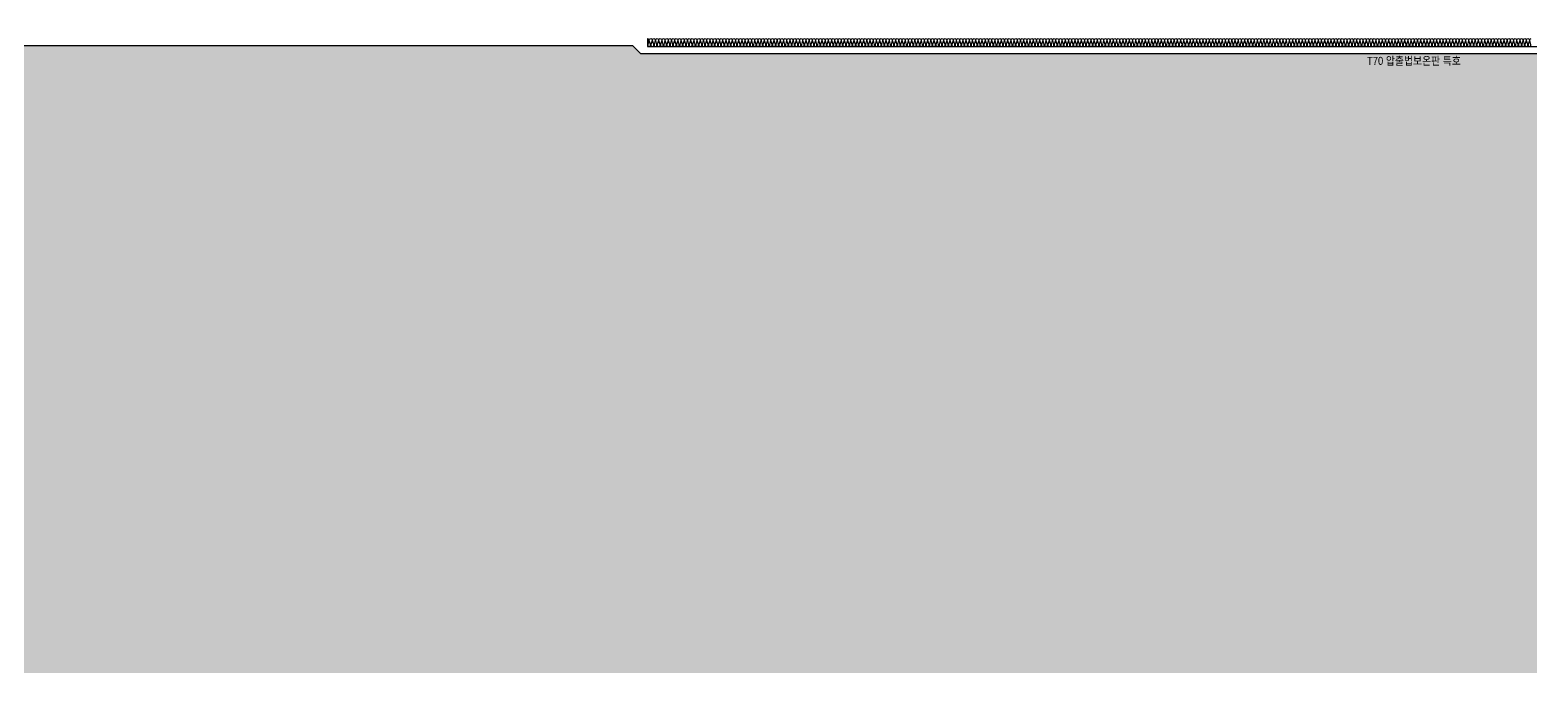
# Model space of a CAD drawing. Header units: millimetres. Extents: x 17311 to 801382, y -242618 to -104888.
# Drawn here: x 144395 to 157513, y -231658 to -226033 of the extents above; entities that cross this region are included whole.
import ezdxf
from ezdxf.enums import TextEntityAlignment as Align

# ---------------------------------------------------------------- set-up
doc = ezdxf.new("R2010")
doc.units = ezdxf.units.MM
doc.header["$LTSCALE"] = 250
for name, color, linetype in [('A-버림CONC', 4, 'Continuous'), ('ISL', 251, 'Continuous'), ('지반', 254, 'Continuous')]:
    doc.layers.add(name, color=color, linetype=linetype)
doc.layers.add('NOPLOT-단열', color=225, linetype='Continuous', plot=False)
doc.styles.add('Gdim', font='')
doc.styles.get('Gdim').set_extended_font_data('Dotum')

msp = doc.modelspace()

# ---------------------------------------------------------------- hatches: boundary and pattern name
at = {"layer": '지반'}
h = msp.add_hatch(dxfattribs=at)
h.set_pattern_fill('EARTH', color=251, scale=70, angle=45)
h.paths.add_polyline_path([(19867.6, -225858.4), (19867.6, -231658.4), (170632.4, -231658.4), (170632.4, -225896), (163495.3, -225758.4), (163495.3, -226258.4), (163595.3, -226258.4), (163595.3, -226318.4), (162015.3, -226318.4), (162015.3, -227028.4), (162115.3, -227028.4), (162115.3, -227088.4), (157775.3, -227088.4), (157775.3, -227028.4), (157875.3, -227028.4), (157875.3, -226238.4), (149735.3, -226238.4), (149665.3, -226168.4), (136125.3, -226168.4), (136055.3, -226238.4), (128115.3, -226238.4), (128115.3, -226878.4), (128215.3, -226878.4), (128215.3, -226938.4), (126375.3, -226938.4), (126375.3, -226878.4), (126475.3, -226878.4), (126475.3, -226238.4), (126045.3, -226238.4), (126045.3, -226178.4), (126145.3, -226178.4), (126145.3, -225758.4), (27395.3, -225758.4), (27395.3, -225858.4)])

# ---------------------------------------------------------------- linework, layer by layer
at = {"layer": 'A-버림CONC', "elevation": 0}
for points in [[(136125.3, -226168.4), (149665.3, -226168.4), (149735.3, -226238.4)], [(149735.3, -226238.4), (157875.3, -226238.4)]]:
    msp.add_lwpolyline(points, dxfattribs=at)
at = {"layer": 'ISL', "elevation": 0}
msp.add_lwpolyline([(149795.3, -226108.4), (149795.3, -226178.4), (157945.3, -226178.4)], dxfattribs=at)
msp.add_lwpolyline([(149795.3, -226108.4, -0.5092668), (149807.6, -226125.4), (149796.9, -226161.4, 1.3725934), (149821.6, -226161.4), (149810.9, -226125.4, -0.5092668), (149823.3, -226108.4, -0.5092668), (149835.6, -226125.4), (149824.9, -226161.4, 1.3725934), (149849.6, -226161.4), (149838.9, -226125.4, -0.5092668), (149851.3, -226108.4, -0.5092668), (149863.6, -226125.4), (149852.9, -226161.4, 1.3725934), (149877.6, -226161.4), (149866.9, -226125.4, -0.5092668), (149879.3, -226108.4, -0.5092668), (149891.6, -226125.4), (149880.9, -226161.4, 1.3725934), (149905.6, -226161.4), (149894.9, -226125.4, -0.5092668), (149907.3, -226108.4, -0.5092668), (149919.6, -226125.4), (149908.9, -226161.4, 1.3725934), (149933.6, -226161.4), (149922.9, -226125.4, -0.5092668), (149935.3, -226108.4, -0.5092668), (149947.6, -226125.4), (149936.9, -226161.4, 1.3725934), (149961.6, -226161.4), (149950.9, -226125.4, -0.5092668), (149963.3, -226108.4, -0.5092668), (149975.6, -226125.4), (149964.9, -226161.4, 1.3725934), (149989.6, -226161.4), (149978.9, -226125.4, -0.5092668), (149991.3, -226108.4, -0.5092668), (150003.6, -226125.4), (149992.9, -226161.4, 1.3725934), (150017.6, -226161.4), (150006.9, -226125.4, -0.5092668), (150019.3, -226108.4, -0.5092668), (150031.6, -226125.4), (150020.9, -226161.4, 1.3725934), (150045.6, -226161.4), (150034.9, -226125.4, -0.5092668), (150047.3, -226108.4, -0.5092668), (150059.6, -226125.4), (150048.9, -226161.4, 1.3725934), (150073.6, -226161.4), (150062.9, -226125.4, -0.5092668), (150075.3, -226108.4, -0.5092668), (150087.6, -226125.4), (150076.9, -226161.4, 1.3725934), (150101.6, -226161.4), (150090.9, -226125.4, -0.5092668), (150103.3, -226108.4, -0.5092668), (150115.6, -226125.4), (150104.9, -226161.4, 1.3725934), (150129.6, -226161.4), (150118.9, -226125.4, -0.5092668), (150131.3, -226108.4, -0.5092668), (150143.6, -226125.4), (150132.9, -226161.4, 1.3725934), (150157.6, -226161.4), (150146.9, -226125.4, -0.5092668), (150159.3, -226108.4, -0.5092668), (150171.6, -226125.4), (150160.9, -226161.4, 1.3725934), (150185.6, -226161.4), (150174.9, -226125.4, -0.5092668), (150187.3, -226108.4, -0.5092668), (150199.6, -226125.4), (150188.9, -226161.4, 1.3725934), (150213.6, -226161.4), (150202.9, -226125.4, -0.5092668), (150215.3, -226108.4, -0.5092668), (150227.6, -226125.4), (150216.9, -226161.4, 1.3725934), (150241.6, -226161.4), (150230.9, -226125.4, -0.5092668), (150243.3, -226108.4, -0.5092668), (150255.6, -226125.4), (150244.9, -226161.4, 1.3725934), (150269.6, -226161.4), (150258.9, -226125.4, -0.5092668), (150271.3, -226108.4, -0.5092668), (150283.6, -226125.4), (150272.9, -226161.4, 1.3725934), (150297.6, -226161.4), (150286.9, -226125.4, -0.5092668), (150299.3, -226108.4, -0.5092668), (150311.6, -226125.4), (150300.9, -226161.4, 1.3725934), (150325.6, -226161.4), (150314.9, -226125.4, -0.5092668), (150327.3, -226108.4, -0.5092668), (150339.6, -226125.4), (150328.9, -226161.4, 1.3725934), (150353.6, -226161.4), (150342.9, -226125.4, -0.5092668), (150355.3, -226108.4, -0.5092668), (150367.6, -226125.4), (150356.9, -226161.4, 1.3725934), (150381.6, -226161.4), (150370.9, -226125.4, -0.5092668), (150383.3, -226108.4, -0.5092668), (150395.6, -226125.4), (150384.9, -226161.4, 1.3725934), (150409.6, -226161.4), (150398.9, -226125.4, -0.5092668), (150411.3, -226108.4, -0.5092668), (150423.6, -226125.4), (150412.9, -226161.4, 1.3725934), (150437.6, -226161.4), (150426.9, -226125.4, -0.5092668), (150439.3, -226108.4, -0.5092668), (150451.6, -226125.4), (150440.9, -226161.4, 1.3725934), (150465.6, -226161.4), (150454.9, -226125.4, -0.5092668), (150467.3, -226108.4, -0.5092668), (150479.6, -226125.4), (150468.9, -226161.4, 1.3725934), (150493.6, -226161.4), (150482.9, -226125.4, -0.5092668), (150495.3, -226108.4, -0.5092668), (150507.6, -226125.4), (150496.9, -226161.4, 1.3725934), (150521.6, -226161.4), (150510.9, -226125.4, -0.5092668), (150523.3, -226108.4, -0.5092668), (150535.6, -226125.4), (150524.9, -226161.4, 1.3725934), (150549.6, -226161.4), (150538.9, -226125.4, -0.5092668), (150551.3, -226108.4, -0.5092668), (150563.6, -226125.4), (150552.9, -226161.4, 1.3725934), (150577.6, -226161.4), (150566.9, -226125.4, -0.5092668), (150579.3, -226108.4, -0.5092668), (150591.6, -226125.4), (150580.9, -226161.4, 1.3725934), (150605.6, -226161.4), (150594.9, -226125.4, -0.5092668), (150607.3, -226108.4, -0.5092668), (150619.6, -226125.4), (150608.9, -226161.4, 1.3725934), (150633.6, -226161.4), (150622.9, -226125.4, -0.5092668), (150635.3, -226108.4, -0.5092668), (150647.6, -226125.4), (150636.9, -226161.4, 1.3725934), (150661.6, -226161.4), (150650.9, -226125.4, -0.5092668), (150663.3, -226108.4, -0.5092668), (150675.6, -226125.4), (150664.9, -226161.4, 1.3725934), (150689.6, -226161.4), (150678.9, -226125.4, -0.5092668), (150691.3, -226108.4, -0.5092668), (150703.6, -226125.4), (150692.9, -226161.4, 1.3725934), (150717.6, -226161.4), (150706.9, -226125.4, -0.5092668), (150719.3, -226108.4, -0.5092668), (150731.6, -226125.4), (150720.9, -226161.4, 1.3725934), (150745.6, -226161.4), (150734.9, -226125.4, -0.5092668), (150747.3, -226108.4, -0.5092668), (150759.6, -226125.4), (150748.9, -226161.4, 1.3725934), (150773.6, -226161.4), (150762.9, -226125.4, -0.5092668), (150775.3, -226108.4, -0.5092668), (150787.6, -226125.4), (150776.9, -226161.4, 1.3725934), (150801.6, -226161.4), (150790.9, -226125.4, -0.5092668), (150803.3, -226108.4, -0.5092668), (150815.6, -226125.4), (150804.9, -226161.4, 1.3725934), (150829.6, -226161.4), (150818.9, -226125.4, -0.5092668), (150831.3, -226108.4, -0.5092668), (150843.6, -226125.4), (150832.9, -226161.4, 1.3725934), (150857.6, -226161.4), (150846.9, -226125.4, -0.5092668), (150859.3, -226108.4, -0.5092668), (150871.6, -226125.4), (150860.9, -226161.4, 1.3725934), (150885.6, -226161.4), (150874.9, -226125.4, -0.5092668), (150887.3, -226108.4, -0.5092668), (150899.6, -226125.4), (150888.9, -226161.4, 1.3725934), (150913.6, -226161.4), (150902.9, -226125.4, -0.5092668), (150915.3, -226108.4, -0.5092668), (150927.6, -226125.4), (150916.9, -226161.4, 1.3725934), (150941.6, -226161.4), (150930.9, -226125.4, -0.5092668), (150943.3, -226108.4, -0.5092668), (150955.6, -226125.4), (150944.9, -226161.4, 1.3725934), (150969.6, -226161.4), (150958.9, -226125.4, -0.5092668), (150971.3, -226108.4, -0.5092668), (150983.6, -226125.4), (150972.9, -226161.4, 1.3725934), (150997.6, -226161.4), (150986.9, -226125.4, -0.5092668), (150999.3, -226108.4, -0.5092668), (151011.6, -226125.4), (151000.9, -226161.4, 1.3725934), (151025.6, -226161.4), (151014.9, -226125.4, -0.5092668), (151027.3, -226108.4, -0.5092668), (151039.6, -226125.4), (151028.9, -226161.4, 1.3725934), (151053.6, -226161.4), (151042.9, -226125.4, -0.5092668), (151055.3, -226108.4, -0.5092668), (151067.6, -226125.4), (151056.9, -226161.4, 1.3725934), (151081.6, -226161.4), (151070.9, -226125.4, -0.5092668), (151083.3, -226108.4, -0.5092668), (151095.6, -226125.4), (151084.9, -226161.4, 1.3725934), (151109.6, -226161.4), (151098.9, -226125.4, -0.5092668), (151111.3, -226108.4, -0.5092668), (151123.6, -226125.4), (151112.9, -226161.4, 1.3725934), (151137.6, -226161.4), (151126.9, -226125.4, -0.5092668), (151139.3, -226108.4, -0.5092668), (151151.6, -226125.4), (151140.9, -226161.4, 1.3725934), (151165.6, -226161.4), (151154.9, -226125.4, -0.5092668), (151167.3, -226108.4, -0.5092668), (151179.6, -226125.4), (151168.9, -226161.4, 1.3725934), (151193.6, -226161.4), (151182.9, -226125.4, -0.5092668), (151195.3, -226108.4, -0.5092668), (151207.6, -226125.4), (151196.9, -226161.4, 1.3725934), (151221.6, -226161.4), (151210.9, -226125.4, -0.5092668), (151223.3, -226108.4, -0.5092668), (151235.6, -226125.4), (151224.9, -226161.4, 1.3725934), (151249.6, -226161.4), (151238.9, -226125.4, -0.5092668), (151251.3, -226108.4, -0.5092668), (151263.6, -226125.4), (151252.9, -226161.4, 1.3725934), (151277.6, -226161.4), (151266.9, -226125.4, -0.5092668), (151279.3, -226108.4, -0.5092668), (151291.6, -226125.4), (151280.9, -226161.4, 1.3725934), (151305.6, -226161.4), (151294.9, -226125.4, -0.5092668), (151307.3, -226108.4, -0.5092668), (151319.6, -226125.4), (151308.9, -226161.4, 1.3725934), (151333.6, -226161.4), (151322.9, -226125.4, -0.5092668), (151335.3, -226108.4, -0.5092668), (151347.6, -226125.4), (151336.9, -226161.4, 1.3725934), (151361.6, -226161.4), (151350.9, -226125.4, -0.5092668), (151363.3, -226108.4, -0.5092668), (151375.6, -226125.4), (151364.9, -226161.4, 1.3725934), (151389.6, -226161.4), (151378.9, -226125.4, -0.5092668), (151391.3, -226108.4, -0.5092668), (151403.6, -226125.4), (151392.9, -226161.4, 1.3725934), (151417.6, -226161.4), (151406.9, -226125.4, -0.5092668), (151419.3, -226108.4, -0.5092668), (151431.6, -226125.4), (151420.9, -226161.4, 1.3725934), (151445.6, -226161.4), (151434.9, -226125.4, -0.5092668), (151447.3, -226108.4, -0.5092668), (151459.6, -226125.4), (151448.9, -226161.4, 1.3725934), (151473.6, -226161.4), (151462.9, -226125.4, -0.5092668), (151475.3, -226108.4, -0.5092668), (151487.6, -226125.4), (151476.9, -226161.4, 1.3725934), (151501.6, -226161.4), (151490.9, -226125.4, -0.5092668), (151503.3, -226108.4, -0.5092668), (151515.6, -226125.4), (151504.9, -226161.4, 1.3725934), (151529.6, -226161.4), (151518.9, -226125.4, -0.5092668), (151531.3, -226108.4, -0.5092668), (151543.6, -226125.4), (151532.9, -226161.4, 1.3725934), (151557.6, -226161.4), (151546.9, -226125.4, -0.5092668), (151559.3, -226108.4, -0.5092668), (151571.6, -226125.4), (151560.9, -226161.4, 1.3725934), (151585.6, -226161.4), (151574.9, -226125.4, -0.5092668), (151587.3, -226108.4, -0.5092668), (151599.6, -226125.4), (151588.9, -226161.4, 1.3725934), (151613.6, -226161.4), (151602.9, -226125.4, -0.5092668), (151615.3, -226108.4, -0.5092668), (151627.6, -226125.4), (151616.9, -226161.4, 1.3725934), (151641.6, -226161.4), (151630.9, -226125.4, -0.5092668), (151643.3, -226108.4, -0.5092668), (151655.6, -226125.4), (151644.9, -226161.4, 1.3725934), (151669.6, -226161.4), (151658.9, -226125.4, -0.5092668), (151671.3, -226108.4, -0.5092668), (151683.6, -226125.4), (151672.9, -226161.4, 1.3725934), (151697.6, -226161.4), (151686.9, -226125.4, -0.5092668), (151699.3, -226108.4, -0.5092668), (151711.6, -226125.4), (151700.9, -226161.4, 1.3725934), (151725.6, -226161.4), (151714.9, -226125.4, -0.5092668), (151727.3, -226108.4, -0.5092668), (151739.6, -226125.4), (151728.9, -226161.4, 1.3725934), (151753.6, -226161.4), (151742.9, -226125.4, -0.5092668), (151755.3, -226108.4, -0.5092668), (151767.6, -226125.4), (151756.9, -226161.4, 1.3725934), (151781.6, -226161.4), (151770.9, -226125.4, -0.5092668), (151783.3, -226108.4, -0.5092668), (151795.6, -226125.4), (151784.9, -226161.4, 1.3725934), (151809.6, -226161.4), (151798.9, -226125.4, -0.5092668), (151811.3, -226108.4, -0.5092668), (151823.6, -226125.4), (151812.9, -226161.4, 1.3725934), (151837.6, -226161.4), (151826.9, -226125.4, -0.5092668), (151839.3, -226108.4, -0.5092668), (151851.6, -226125.4), (151840.9, -226161.4, 1.3725934), (151865.6, -226161.4), (151854.9, -226125.4, -0.5092668), (151867.3, -226108.4, -0.5092668), (151879.6, -226125.4), (151868.9, -226161.4, 1.3725934), (151893.6, -226161.4), (151882.9, -226125.4, -0.5092668), (151895.3, -226108.4, -0.5092668), (151907.6, -226125.4), (151896.9, -226161.4, 1.3725934), (151921.6, -226161.4), (151910.9, -226125.4, -0.5092668), (151923.3, -226108.4, -0.5092668), (151935.6, -226125.4), (151924.9, -226161.4, 1.3725934), (151949.6, -226161.4), (151938.9, -226125.4, -0.5092668), (151951.3, -226108.4, -0.5092668), (151963.6, -226125.4), (151952.9, -226161.4, 1.3725934), (151977.6, -226161.4), (151966.9, -226125.4, -0.5092668), (151979.3, -226108.4, -0.5092668), (151991.6, -226125.4), (151980.9, -226161.4, 1.3725934), (152005.6, -226161.4), (151994.9, -226125.4, -0.5092668), (152007.3, -226108.4, -0.5092668), (152019.6, -226125.4), (152008.9, -226161.4, 1.3725934), (152033.6, -226161.4), (152022.9, -226125.4, -0.5092668), (152035.3, -226108.4, -0.5092668), (152047.6, -226125.4), (152036.9, -226161.4, 1.3725934), (152061.6, -226161.4), (152050.9, -226125.4, -0.5092668), (152063.3, -226108.4, -0.5092668), (152075.6, -226125.4), (152064.9, -226161.4, 1.3725934), (152089.6, -226161.4), (152078.9, -226125.4, -0.5092668), (152091.3, -226108.4, -0.5092668), (152103.6, -226125.4), (152092.9, -226161.4, 1.3725934), (152117.6, -226161.4), (152106.9, -226125.4, -0.5092668), (152119.3, -226108.4, -0.5092668), (152131.6, -226125.4), (152120.9, -226161.4, 1.3725934), (152145.6, -226161.4), (152134.9, -226125.4, -0.5092668), (152147.3, -226108.4, -0.5092668), (152159.6, -226125.4), (152148.9, -226161.4, 1.3725934), (152173.6, -226161.4), (152162.9, -226125.4, -0.5092668), (152175.3, -226108.4, -0.5092668), (152187.6, -226125.4), (152176.9, -226161.4, 1.3725934), (152201.6, -226161.4), (152190.9, -226125.4, -0.5092668), (152203.3, -226108.4, -0.5092668), (152215.6, -226125.4), (152204.9, -226161.4, 1.3725934), (152229.6, -226161.4), (152218.9, -226125.4, -0.5092668), (152231.3, -226108.4, -0.5092668), (152243.6, -226125.4), (152232.9, -226161.4, 1.3725934), (152257.6, -226161.4), (152246.9, -226125.4, -0.5092668), (152259.3, -226108.4, -0.5092668), (152271.6, -226125.4), (152260.9, -226161.4, 1.3725934), (152285.6, -226161.4), (152274.9, -226125.4, -0.5092668), (152287.3, -226108.4, -0.5092668), (152299.6, -226125.4), (152288.9, -226161.4, 1.3725934), (152313.6, -226161.4), (152302.9, -226125.4, -0.5092668), (152315.3, -226108.4, -0.5092668), (152327.6, -226125.4), (152316.9, -226161.4, 1.3725934), (152341.6, -226161.4), (152330.9, -226125.4, -0.5092668), (152343.3, -226108.4, -0.5092668), (152355.6, -226125.4), (152344.9, -226161.4, 1.3725934), (152369.6, -226161.4), (152358.9, -226125.4, -0.5092668), (152371.3, -226108.4, -0.5092668), (152383.6, -226125.4), (152372.9, -226161.4, 1.3725934), (152397.6, -226161.4), (152386.9, -226125.4, -0.5092668), (152399.3, -226108.4, -0.5092668), (152411.6, -226125.4), (152400.9, -226161.4, 1.3725934), (152425.6, -226161.4), (152414.9, -226125.4, -0.5092668), (152427.3, -226108.4, -0.5092668), (152439.6, -226125.4), (152428.9, -226161.4, 1.3725934), (152453.6, -226161.4), (152442.9, -226125.4, -0.5092668), (152455.3, -226108.4, -0.5092668), (152467.6, -226125.4), (152456.9, -226161.4, 1.3725934), (152481.6, -226161.4), (152470.9, -226125.4, -0.5092668), (152483.3, -226108.4, -0.5092668), (152495.6, -226125.4), (152484.9, -226161.4, 1.3725934), (152509.6, -226161.4), (152498.9, -226125.4, -0.5092668), (152511.3, -226108.4, -0.5092668), (152523.6, -226125.4), (152512.9, -226161.4, 1.3725934), (152537.6, -226161.4), (152526.9, -226125.4, -0.5092668), (152539.3, -226108.4, -0.5092668), (152551.6, -226125.4), (152540.9, -226161.4, 1.3725934), (152565.6, -226161.4), (152554.9, -226125.4, -0.5092668), (152567.3, -226108.4, -0.5092668), (152579.6, -226125.4), (152568.9, -226161.4, 1.3725934), (152593.6, -226161.4), (152582.9, -226125.4, -0.5092668), (152595.3, -226108.4, -0.5092668), (152607.6, -226125.4), (152596.9, -226161.4, 1.3725934), (152621.6, -226161.4), (152610.9, -226125.4, -0.5092668), (152623.3, -226108.4, -0.5092668), (152635.6, -226125.4), (152624.9, -226161.4, 1.3725934), (152649.6, -226161.4), (152638.9, -226125.4, -0.5092668), (152651.3, -226108.4, -0.5092668), (152663.6, -226125.4), (152652.9, -226161.4, 1.3725934), (152677.6, -226161.4), (152666.9, -226125.4, -0.5092668), (152679.3, -226108.4, -0.5092668), (152691.6, -226125.4), (152680.9, -226161.4, 1.3725934), (152705.6, -226161.4), (152694.9, -226125.4, -0.5092668), (152707.3, -226108.4, -0.5092668), (152719.6, -226125.4), (152708.9, -226161.4, 1.3725934), (152733.6, -226161.4), (152722.9, -226125.4, -0.5092668), (152735.3, -226108.4, -0.5092668), (152747.6, -226125.4), (152736.9, -226161.4, 1.3725934), (152761.6, -226161.4), (152750.9, -226125.4, -0.5092668), (152763.3, -226108.4, -0.5092668), (152775.6, -226125.4), (152764.9, -226161.4, 1.3725934), (152789.6, -226161.4), (152778.9, -226125.4, -0.5092668), (152791.3, -226108.4, -0.5092668), (152803.6, -226125.4), (152792.9, -226161.4, 1.3725934), (152817.6, -226161.4), (152806.9, -226125.4, -0.5092668), (152819.3, -226108.4, -0.5092668), (152831.6, -226125.4), (152820.9, -226161.4, 1.3725934), (152845.6, -226161.4), (152834.9, -226125.4, -0.5092668), (152847.3, -226108.4, -0.5092668), (152859.6, -226125.4), (152848.9, -226161.4, 1.3725934), (152873.6, -226161.4), (152862.9, -226125.4, -0.5092668), (152875.3, -226108.4, -0.5092668), (152887.6, -226125.4), (152876.9, -226161.4, 1.3725934), (152901.6, -226161.4), (152890.9, -226125.4, -0.5092668), (152903.3, -226108.4, -0.5092668), (152915.6, -226125.4), (152904.9, -226161.4, 1.3725934), (152929.6, -226161.4), (152918.9, -226125.4, -0.5092668), (152931.3, -226108.4, -0.5092668), (152943.6, -226125.4), (152932.9, -226161.4, 1.3725934), (152957.6, -226161.4), (152946.9, -226125.4, -0.5092668), (152959.3, -226108.4, -0.5092668), (152971.6, -226125.4), (152960.9, -226161.4, 1.3725934), (152985.6, -226161.4), (152974.9, -226125.4, -0.5092668), (152987.3, -226108.4, -0.5092668), (152999.6, -226125.4), (152988.9, -226161.4, 1.3725934), (153013.6, -226161.4), (153002.9, -226125.4, -0.5092668), (153015.3, -226108.4, -0.5092668), (153027.6, -226125.4), (153016.9, -226161.4, 1.3725934), (153041.6, -226161.4), (153030.9, -226125.4, -0.5092668), (153043.3, -226108.4, -0.5092668), (153055.6, -226125.4), (153044.9, -226161.4, 1.3725934), (153069.6, -226161.4), (153058.9, -226125.4, -0.5092668), (153071.3, -226108.4, -0.5092668), (153083.6, -226125.4), (153072.9, -226161.4, 1.3725934), (153097.6, -226161.4), (153086.9, -226125.4, -0.5092668), (153099.3, -226108.4, -0.5092668), (153111.6, -226125.4), (153100.9, -226161.4, 1.3725934), (153125.6, -226161.4), (153114.9, -226125.4, -0.5092668), (153127.3, -226108.4, -0.5092668), (153139.6, -226125.4), (153128.9, -226161.4, 1.3725934), (153153.6, -226161.4), (153142.9, -226125.4, -0.5092668), (153155.3, -226108.4, -0.5092668), (153167.6, -226125.4), (153156.9, -226161.4, 1.3725934), (153181.6, -226161.4), (153170.9, -226125.4, -0.5092668), (153183.3, -226108.4, -0.5092668), (153195.6, -226125.4), (153184.9, -226161.4, 1.3725934), (153209.6, -226161.4), (153198.9, -226125.4, -0.5092668), (153211.3, -226108.4, -0.5092668), (153223.6, -226125.4), (153212.9, -226161.4, 1.3725934), (153237.6, -226161.4), (153226.9, -226125.4, -0.5092668), (153239.3, -226108.4, -0.5092668), (153251.6, -226125.4), (153240.9, -226161.4, 1.3725934), (153265.6, -226161.4), (153254.9, -226125.4, -0.5092668), (153267.3, -226108.4, -0.5092668), (153279.6, -226125.4), (153268.9, -226161.4, 1.3725934), (153293.6, -226161.4), (153282.9, -226125.4, -0.5092668), (153295.3, -226108.4, -0.5092668), (153307.6, -226125.4), (153296.9, -226161.4, 1.3725934), (153321.6, -226161.4), (153310.9, -226125.4, -0.5092668), (153323.3, -226108.4, -0.5092668), (153335.6, -226125.4), (153324.9, -226161.4, 1.3725934), (153349.6, -226161.4), (153338.9, -226125.4, -0.5092668), (153351.3, -226108.4, -0.5092668), (153363.6, -226125.4), (153352.9, -226161.4, 1.3725934), (153377.6, -226161.4), (153366.9, -226125.4, -0.5092668), (153379.3, -226108.4, -0.5092668), (153391.6, -226125.4), (153380.9, -226161.4, 1.3725934), (153405.6, -226161.4), (153394.9, -226125.4, -0.5092668), (153407.3, -226108.4, -0.5092668), (153419.6, -226125.4), (153408.9, -226161.4, 1.3725934), (153433.6, -226161.4), (153422.9, -226125.4, -0.5092668), (153435.3, -226108.4, -0.5092668), (153447.6, -226125.4), (153436.9, -226161.4, 1.3725934), (153461.6, -226161.4), (153450.9, -226125.4, -0.5092668), (153463.3, -226108.4, -0.5092668), (153475.6, -226125.4), (153464.9, -226161.4, 1.3725934), (153489.6, -226161.4), (153478.9, -226125.4, -0.5092668), (153491.3, -226108.4, -0.5092668), (153503.6, -226125.4), (153492.9, -226161.4, 1.3725934), (153517.6, -226161.4), (153506.9, -226125.4, -0.5092668), (153519.3, -226108.4, -0.5092668), (153531.6, -226125.4), (153520.9, -226161.4, 1.3725934), (153545.6, -226161.4), (153534.9, -226125.4, -0.5092668), (153547.3, -226108.4, -0.5092668), (153559.6, -226125.4), (153548.9, -226161.4, 1.3725934), (153573.6, -226161.4), (153562.9, -226125.4, -0.5092668), (153575.3, -226108.4, -0.5092668), (153587.6, -226125.4), (153576.9, -226161.4, 1.3725934), (153601.6, -226161.4), (153590.9, -226125.4, -0.5092668), (153603.3, -226108.4, -0.5092668), (153615.6, -226125.4), (153604.9, -226161.4, 1.3725934), (153629.6, -226161.4), (153618.9, -226125.4, -0.5092668), (153631.3, -226108.4, -0.5092668), (153643.6, -226125.4), (153632.9, -226161.4, 1.3725934), (153657.6, -226161.4), (153646.9, -226125.4, -0.5092668), (153659.3, -226108.4, -0.5092668), (153671.6, -226125.4), (153660.9, -226161.4, 1.3725934), (153685.6, -226161.4), (153674.9, -226125.4, -0.5092668), (153687.3, -226108.4, -0.5092668), (153699.6, -226125.4), (153688.9, -226161.4, 1.3725934), (153713.6, -226161.4), (153702.9, -226125.4, -0.5092668), (153715.3, -226108.4, -0.5092668), (153727.6, -226125.4), (153716.9, -226161.4, 1.3725934), (153741.6, -226161.4), (153730.9, -226125.4, -0.5092668), (153743.3, -226108.4, -0.5092668), (153755.6, -226125.4), (153744.9, -226161.4, 1.3725934), (153769.6, -226161.4), (153758.9, -226125.4, -0.5092668), (153771.3, -226108.4, -0.5092668), (153783.6, -226125.4), (153772.9, -226161.4, 1.3725934), (153797.6, -226161.4), (153786.9, -226125.4, -0.5092668), (153799.3, -226108.4, -0.5092668), (153811.6, -226125.4), (153800.9, -226161.4, 1.3725934), (153825.6, -226161.4), (153814.9, -226125.4, -0.5092668), (153827.3, -226108.4, -0.5092668), (153839.6, -226125.4), (153828.9, -226161.4, 1.3725934), (153853.6, -226161.4), (153842.9, -226125.4, -0.5092668), (153855.3, -226108.4, -0.5092668), (153867.6, -226125.4), (153856.9, -226161.4, 1.3725934), (153881.6, -226161.4), (153870.9, -226125.4, -0.5092668), (153883.3, -226108.4, -0.5092668), (153895.6, -226125.4), (153884.9, -226161.4, 1.3725934), (153909.6, -226161.4), (153898.9, -226125.4, -0.5092668), (153911.3, -226108.4, -0.5092668), (153923.6, -226125.4), (153912.9, -226161.4, 1.3725934), (153937.6, -226161.4), (153926.9, -226125.4, -0.5092668), (153939.3, -226108.4, -0.5092668), (153951.6, -226125.4), (153940.9, -226161.4, 1.3725934), (153965.6, -226161.4), (153954.9, -226125.4, -0.5092668), (153967.3, -226108.4, -0.5092668), (153979.6, -226125.4), (153968.9, -226161.4, 1.3725934), (153993.6, -226161.4), (153982.9, -226125.4, -0.5092668), (153995.3, -226108.4, -0.5092668), (154007.6, -226125.4), (153996.9, -226161.4, 1.3725934), (154021.6, -226161.4), (154010.9, -226125.4, -0.5092668), (154023.3, -226108.4, -0.5092668), (154035.6, -226125.4), (154024.9, -226161.4, 1.3725934), (154049.6, -226161.4), (154038.9, -226125.4, -0.5092668), (154051.3, -226108.4, -0.5092668), (154063.6, -226125.4), (154052.9, -226161.4, 1.3725934), (154077.6, -226161.4), (154066.9, -226125.4, -0.5092668), (154079.3, -226108.4, -0.5092668), (154091.6, -226125.4), (154080.9, -226161.4, 1.3725934), (154105.6, -226161.4), (154094.9, -226125.4, -0.5092668), (154107.3, -226108.4, -0.5092668), (154119.6, -226125.4), (154108.9, -226161.4, 1.3725934), (154133.6, -226161.4), (154122.9, -226125.4, -0.5092668), (154135.3, -226108.4, -0.5092668), (154147.6, -226125.4), (154136.9, -226161.4, 1.3725934), (154161.6, -226161.4), (154150.9, -226125.4, -0.5092668), (154163.3, -226108.4, -0.5092668), (154175.6, -226125.4), (154164.9, -226161.4, 1.3725934), (154189.6, -226161.4), (154178.9, -226125.4, -0.5092668), (154191.3, -226108.4, -0.5092668), (154203.6, -226125.4), (154192.9, -226161.4, 1.3725934), (154217.6, -226161.4), (154206.9, -226125.4, -0.5092668), (154219.3, -226108.4, -0.5092668), (154231.6, -226125.4), (154220.9, -226161.4, 1.3725934), (154245.6, -226161.4), (154234.9, -226125.4, -0.5092668), (154247.3, -226108.4, -0.5092668), (154259.6, -226125.4), (154248.9, -226161.4, 1.3725934), (154273.6, -226161.4), (154262.9, -226125.4, -0.5092668), (154275.3, -226108.4, -0.5092668), (154287.6, -226125.4), (154276.9, -226161.4, 1.3725934), (154301.6, -226161.4), (154290.9, -226125.4, -0.5092668), (154303.3, -226108.4, -0.5092668), (154315.6, -226125.4), (154304.9, -226161.4, 1.3725934), (154329.6, -226161.4), (154318.9, -226125.4, -0.5092668), (154331.3, -226108.4, -0.5092668), (154343.6, -226125.4), (154332.9, -226161.4, 1.3725934), (154357.6, -226161.4), (154346.9, -226125.4, -0.5092668), (154359.3, -226108.4, -0.5092668), (154371.6, -226125.4), (154360.9, -226161.4, 1.3725934), (154385.6, -226161.4), (154374.9, -226125.4, -0.5092668), (154387.3, -226108.4, -0.5092668), (154399.6, -226125.4), (154388.9, -226161.4, 1.3725934), (154413.6, -226161.4), (154402.9, -226125.4, -0.5092668), (154415.3, -226108.4, -0.5092668), (154427.6, -226125.4), (154416.9, -226161.4, 1.3725934), (154441.6, -226161.4), (154430.9, -226125.4, -0.5092668), (154443.3, -226108.4, -0.5092668), (154455.6, -226125.4), (154444.9, -226161.4, 1.3725934), (154469.6, -226161.4), (154458.9, -226125.4, -0.5092668), (154471.3, -226108.4, -0.5092668), (154483.6, -226125.4), (154472.9, -226161.4, 1.3725934), (154497.6, -226161.4), (154486.9, -226125.4, -0.5092668), (154499.3, -226108.4, -0.5092668), (154511.6, -226125.4), (154500.9, -226161.4, 1.3725934), (154525.6, -226161.4), (154514.9, -226125.4, -0.5092668), (154527.3, -226108.4, -0.5092668), (154539.6, -226125.4), (154528.9, -226161.4, 1.3725934), (154553.6, -226161.4), (154542.9, -226125.4, -0.5092668), (154555.3, -226108.4, -0.5092668), (154567.6, -226125.4), (154556.9, -226161.4, 1.3725934), (154581.6, -226161.4), (154570.9, -226125.4, -0.5092668), (154583.3, -226108.4, -0.5092668), (154595.6, -226125.4), (154584.9, -226161.4, 1.3725934), (154609.6, -226161.4), (154598.9, -226125.4, -0.5092668), (154611.3, -226108.4, -0.5092668), (154623.6, -226125.4), (154612.9, -226161.4, 1.3725934), (154637.6, -226161.4), (154626.9, -226125.4, -0.5092668), (154639.3, -226108.4, -0.5092668), (154651.6, -226125.4), (154640.9, -226161.4, 1.3725934), (154665.6, -226161.4), (154654.9, -226125.4, -0.5092668), (154667.3, -226108.4, -0.5092668), (154679.6, -226125.4), (154668.9, -226161.4, 1.3725934), (154693.6, -226161.4), (154682.9, -226125.4, -0.5092668), (154695.3, -226108.4, -0.5092668), (154707.6, -226125.4), (154696.9, -226161.4, 1.3725934), (154721.6, -226161.4), (154710.9, -226125.4, -0.5092668), (154723.3, -226108.4, -0.5092668), (154735.6, -226125.4), (154724.9, -226161.4, 1.3725934), (154749.6, -226161.4), (154738.9, -226125.4, -0.5092668), (154751.3, -226108.4, -0.5092668), (154763.6, -226125.4), (154752.9, -226161.4, 1.3725934), (154777.6, -226161.4), (154766.9, -226125.4, -0.5092668), (154779.3, -226108.4, -0.5092668), (154791.6, -226125.4), (154780.9, -226161.4, 1.3725934), (154805.6, -226161.4), (154794.9, -226125.4, -0.5092668), (154807.3, -226108.4, -0.5092668), (154819.6, -226125.4), (154808.9, -226161.4, 1.3725934), (154833.6, -226161.4), (154822.9, -226125.4, -0.5092668), (154835.3, -226108.4, -0.5092668), (154847.6, -226125.4), (154836.9, -226161.4, 1.3725934), (154861.6, -226161.4), (154850.9, -226125.4, -0.5092668), (154863.3, -226108.4, -0.5092668), (154875.6, -226125.4), (154864.9, -226161.4, 1.3725934), (154889.6, -226161.4), (154878.9, -226125.4, -0.5092668), (154891.3, -226108.4, -0.5092668), (154903.6, -226125.4), (154892.9, -226161.4, 1.3725934), (154917.6, -226161.4), (154906.9, -226125.4, -0.5092668), (154919.3, -226108.4, -0.5092668), (154931.6, -226125.4), (154920.9, -226161.4, 1.3725934), (154945.6, -226161.4), (154934.9, -226125.4, -0.5092668), (154947.3, -226108.4, -0.5092668), (154959.6, -226125.4), (154948.9, -226161.4, 1.3725934), (154973.6, -226161.4), (154962.9, -226125.4, -0.5092668), (154975.3, -226108.4, -0.5092668), (154987.6, -226125.4), (154976.9, -226161.4, 1.3725934), (155001.6, -226161.4), (154990.9, -226125.4, -0.5092668), (155003.3, -226108.4, -0.5092668), (155015.6, -226125.4), (155004.9, -226161.4, 1.3725934), (155029.6, -226161.4), (155018.9, -226125.4, -0.5092668), (155031.3, -226108.4, -0.5092668), (155043.6, -226125.4), (155032.9, -226161.4, 1.3725934), (155057.6, -226161.4), (155046.9, -226125.4, -0.5092668), (155059.3, -226108.4, -0.5092668), (155071.6, -226125.4), (155060.9, -226161.4, 1.3725934), (155085.6, -226161.4), (155074.9, -226125.4, -0.5092668), (155087.3, -226108.4, -0.5092668), (155099.6, -226125.4), (155088.9, -226161.4, 1.3725934), (155113.6, -226161.4), (155102.9, -226125.4, -0.5092668), (155115.3, -226108.4, -0.5092668), (155127.6, -226125.4), (155116.9, -226161.4, 1.3725934), (155141.6, -226161.4), (155130.9, -226125.4, -0.5092668), (155143.3, -226108.4, -0.5092668), (155155.6, -226125.4), (155144.9, -226161.4, 1.3725934), (155169.6, -226161.4), (155158.9, -226125.4, -0.5092668), (155171.3, -226108.4, -0.5092668), (155183.6, -226125.4), (155172.9, -226161.4, 1.3725934), (155197.6, -226161.4), (155186.9, -226125.4, -0.5092668), (155199.3, -226108.4, -0.5092668), (155211.6, -226125.4), (155200.9, -226161.4, 1.3725934), (155225.6, -226161.4), (155214.9, -226125.4, -0.5092668), (155227.3, -226108.4, -0.5092668), (155239.6, -226125.4), (155228.9, -226161.4, 1.3725934), (155253.6, -226161.4), (155242.9, -226125.4, -0.5092668), (155255.3, -226108.4, -0.5092668), (155267.6, -226125.4), (155256.9, -226161.4, 1.3725934), (155281.6, -226161.4), (155270.9, -226125.4, -0.5092668), (155283.3, -226108.4, -0.5092668), (155295.6, -226125.4), (155284.9, -226161.4, 1.3725934), (155309.6, -226161.4), (155298.9, -226125.4, -0.5092668), (155311.3, -226108.4, -0.5092668), (155323.6, -226125.4), (155312.9, -226161.4, 1.3725934), (155337.6, -226161.4), (155326.9, -226125.4, -0.5092668), (155339.3, -226108.4, -0.5092668), (155351.6, -226125.4), (155340.9, -226161.4, 1.3725934), (155365.6, -226161.4), (155354.9, -226125.4, -0.5092668), (155367.3, -226108.4, -0.5092668), (155379.6, -226125.4), (155368.9, -226161.4, 1.3725934), (155393.6, -226161.4), (155382.9, -226125.4, -0.5092668), (155395.3, -226108.4, -0.5092668), (155407.6, -226125.4), (155396.9, -226161.4, 1.3725934), (155421.6, -226161.4), (155410.9, -226125.4, -0.5092668), (155423.3, -226108.4, -0.5092668), (155435.6, -226125.4), (155424.9, -226161.4, 1.3725934), (155449.6, -226161.4), (155438.9, -226125.4, -0.5092668), (155451.3, -226108.4, -0.5092668), (155463.6, -226125.4), (155452.9, -226161.4, 1.3725934), (155477.6, -226161.4), (155466.9, -226125.4, -0.5092668), (155479.3, -226108.4, -0.5092668), (155491.6, -226125.4), (155480.9, -226161.4, 1.3725934), (155505.6, -226161.4), (155494.9, -226125.4, -0.5092668), (155507.3, -226108.4, -0.5092668), (155519.6, -226125.4), (155508.9, -226161.4, 1.3725934), (155533.6, -226161.4), (155522.9, -226125.4, -0.5092668), (155535.3, -226108.4, -0.5092668), (155547.6, -226125.4), (155536.9, -226161.4, 1.3725934), (155561.6, -226161.4), (155550.9, -226125.4, -0.5092668), (155563.3, -226108.4, -0.5092668), (155575.6, -226125.4), (155564.9, -226161.4, 1.3725934), (155589.6, -226161.4), (155578.9, -226125.4, -0.5092668), (155591.3, -226108.4, -0.5092668), (155603.6, -226125.4), (155592.9, -226161.4, 1.3725934), (155617.6, -226161.4), (155606.9, -226125.4, -0.5092668), (155619.3, -226108.4, -0.5092668), (155631.6, -226125.4), (155620.9, -226161.4, 1.3725934), (155645.6, -226161.4), (155634.9, -226125.4, -0.5092668), (155647.3, -226108.4, -0.5092668), (155659.6, -226125.4), (155648.9, -226161.4, 1.3725934), (155673.6, -226161.4), (155662.9, -226125.4, -0.5092668), (155675.3, -226108.4, -0.5092668), (155687.6, -226125.4), (155676.9, -226161.4, 1.3725934), (155701.6, -226161.4), (155690.9, -226125.4, -0.5092668), (155703.3, -226108.4, -0.5092668), (155715.6, -226125.4), (155704.9, -226161.4, 1.3725934), (155729.6, -226161.4), (155718.9, -226125.4, -0.5092668), (155731.3, -226108.4, -0.5092668), (155743.6, -226125.4), (155732.9, -226161.4, 1.3725934), (155757.6, -226161.4), (155746.9, -226125.4, -0.5092668), (155759.3, -226108.4, -0.5092668), (155771.6, -226125.4), (155760.9, -226161.4, 1.3725934), (155785.6, -226161.4), (155774.9, -226125.4, -0.5092668), (155787.3, -226108.4, -0.5092668), (155799.6, -226125.4), (155788.9, -226161.4, 1.3725934), (155813.6, -226161.4), (155802.9, -226125.4, -0.5092668), (155815.3, -226108.4, -0.5092668), (155827.6, -226125.4), (155816.9, -226161.4, 1.3725934), (155841.6, -226161.4), (155830.9, -226125.4, -0.5092668), (155843.3, -226108.4, -0.5092668), (155855.6, -226125.4), (155844.9, -226161.4, 1.3725934), (155869.6, -226161.4), (155858.9, -226125.4, -0.5092668), (155871.3, -226108.4, -0.5092668), (155883.6, -226125.4), (155872.9, -226161.4, 1.3725934), (155897.6, -226161.4), (155886.9, -226125.4, -0.5092668), (155899.3, -226108.4, -0.5092668), (155911.6, -226125.4), (155900.9, -226161.4, 1.3725934), (155925.6, -226161.4), (155914.9, -226125.4, -0.5092668), (155927.3, -226108.4, -0.5092668), (155939.6, -226125.4), (155928.9, -226161.4, 1.3725934), (155953.6, -226161.4), (155942.9, -226125.4, -0.5092668), (155955.3, -226108.4, -0.5092668), (155967.6, -226125.4), (155956.9, -226161.4, 1.3725934), (155981.6, -226161.4), (155970.9, -226125.4, -0.5092668), (155983.3, -226108.4, -0.5092668), (155995.6, -226125.4), (155984.9, -226161.4, 1.3725934), (156009.6, -226161.4), (155998.9, -226125.4, -0.5092668), (156011.3, -226108.4, -0.5092668), (156023.6, -226125.4), (156012.9, -226161.4, 1.3725934), (156037.6, -226161.4), (156026.9, -226125.4, -0.5092668), (156039.3, -226108.4, -0.5092668), (156051.6, -226125.4), (156040.9, -226161.4, 1.3725934), (156065.6, -226161.4), (156054.9, -226125.4, -0.5092668), (156067.3, -226108.4, -0.5092668), (156079.6, -226125.4), (156068.9, -226161.4, 1.3725934), (156093.6, -226161.4), (156082.9, -226125.4, -0.5092668), (156095.3, -226108.4, -0.5092668), (156107.6, -226125.4), (156096.9, -226161.4, 1.3725934), (156121.6, -226161.4), (156110.9, -226125.4, -0.5092668), (156123.3, -226108.4, -0.5092668), (156135.6, -226125.4), (156124.9, -226161.4, 1.3725934), (156149.6, -226161.4), (156138.9, -226125.4, -0.5092668), (156151.3, -226108.4, -0.5092668), (156163.6, -226125.4), (156152.9, -226161.4, 1.3725934), (156177.6, -226161.4), (156166.9, -226125.4, -0.5092668), (156179.3, -226108.4, -0.5092668), (156191.6, -226125.4), (156180.9, -226161.4, 1.3725934), (156205.6, -226161.4), (156194.9, -226125.4, -0.5092668), (156207.3, -226108.4, -0.5092668), (156219.6, -226125.4), (156208.9, -226161.4, 1.3725934), (156233.6, -226161.4), (156222.9, -226125.4, -0.5092668), (156235.3, -226108.4, -0.5092668), (156247.6, -226125.4), (156236.9, -226161.4, 1.3725934), (156261.6, -226161.4), (156250.9, -226125.4, -0.5092668), (156263.3, -226108.4, -0.5092668), (156275.6, -226125.4), (156264.9, -226161.4, 1.3725934), (156289.6, -226161.4), (156278.9, -226125.4, -0.5092668), (156291.3, -226108.4, -0.5092668), (156303.6, -226125.4), (156292.9, -226161.4, 1.3725934), (156317.6, -226161.4), (156306.9, -226125.4, -0.5092668), (156319.3, -226108.4, -0.5092668), (156331.6, -226125.4), (156320.9, -226161.4, 1.3725934), (156345.6, -226161.4), (156334.9, -226125.4, -0.5092668), (156347.3, -226108.4, -0.5092668), (156359.6, -226125.4), (156348.9, -226161.4, 1.3725934), (156373.6, -226161.4), (156362.9, -226125.4, -0.5092668), (156375.3, -226108.4, -0.5092668), (156387.6, -226125.4), (156376.9, -226161.4, 1.3725934), (156401.6, -226161.4), (156390.9, -226125.4, -0.5092668), (156403.3, -226108.4, -0.5092668), (156415.6, -226125.4), (156404.9, -226161.4, 1.3725934), (156429.6, -226161.4), (156418.9, -226125.4, -0.5092668), (156431.3, -226108.4, -0.5092668), (156443.6, -226125.4), (156432.9, -226161.4, 1.3725934), (156457.6, -226161.4), (156446.9, -226125.4, -0.5092668), (156459.3, -226108.4, -0.5092668), (156471.6, -226125.4), (156460.9, -226161.4, 1.3725934), (156485.6, -226161.4), (156474.9, -226125.4, -0.5092668), (156487.3, -226108.4, -0.5092668), (156499.6, -226125.4), (156488.9, -226161.4, 1.3725934), (156513.6, -226161.4), (156502.9, -226125.4, -0.5092668), (156515.3, -226108.4, -0.5092668), (156527.6, -226125.4), (156516.9, -226161.4, 1.3725934), (156541.6, -226161.4), (156530.9, -226125.4, -0.5092668), (156543.3, -226108.4, -0.5092668), (156555.6, -226125.4), (156544.9, -226161.4, 1.3725934), (156569.6, -226161.4), (156558.9, -226125.4, -0.5092668), (156571.3, -226108.4, -0.5092668), (156583.6, -226125.4), (156572.9, -226161.4, 1.3725934), (156597.6, -226161.4), (156586.9, -226125.4, -0.5092668), (156599.3, -226108.4, -0.5092668), (156611.6, -226125.4), (156600.9, -226161.4, 1.3725934), (156625.6, -226161.4), (156614.9, -226125.4, -0.5092668), (156627.3, -226108.4, -0.5092668), (156639.6, -226125.4), (156628.9, -226161.4, 1.3725934), (156653.6, -226161.4), (156642.9, -226125.4, -0.5092668), (156655.3, -226108.4, -0.5092668), (156667.6, -226125.4), (156656.9, -226161.4, 1.3725934), (156681.6, -226161.4), (156670.9, -226125.4, -0.5092668), (156683.3, -226108.4, -0.5092668), (156695.6, -226125.4), (156684.9, -226161.4, 1.3725934), (156709.6, -226161.4), (156698.9, -226125.4, -0.5092668), (156711.3, -226108.4, -0.5092668), (156723.6, -226125.4), (156712.9, -226161.4, 1.3725934), (156737.6, -226161.4), (156726.9, -226125.4, -0.5092668), (156739.3, -226108.4, -0.5092668), (156751.6, -226125.4), (156740.9, -226161.4, 1.3725934), (156765.6, -226161.4), (156754.9, -226125.4, -0.5092668), (156767.3, -226108.4, -0.5092668), (156779.6, -226125.4), (156768.9, -226161.4, 1.3725934), (156793.6, -226161.4), (156782.9, -226125.4, -0.5092668), (156795.3, -226108.4, -0.5092668), (156807.6, -226125.4), (156796.9, -226161.4, 1.3725934), (156821.6, -226161.4), (156810.9, -226125.4, -0.5092668), (156823.3, -226108.4, -0.5092668), (156835.6, -226125.4), (156824.9, -226161.4, 1.3725934), (156849.6, -226161.4), (156838.9, -226125.4, -0.5092668), (156851.3, -226108.4, -0.5092668), (156863.6, -226125.4), (156852.9, -226161.4, 1.3725934), (156877.6, -226161.4), (156866.9, -226125.4, -0.5092668), (156879.3, -226108.4, -0.5092668), (156891.6, -226125.4), (156880.9, -226161.4, 1.3725934), (156905.6, -226161.4), (156894.9, -226125.4, -0.5092668), (156907.3, -226108.4, -0.5092668), (156919.6, -226125.4), (156908.9, -226161.4, 1.3725934), (156933.6, -226161.4), (156922.9, -226125.4, -0.5092668), (156935.3, -226108.4, -0.5092668), (156947.6, -226125.4), (156936.9, -226161.4, 1.3725934), (156961.6, -226161.4), (156950.9, -226125.4, -0.5092668), (156963.3, -226108.4, -0.5092668), (156975.6, -226125.4), (156964.9, -226161.4, 1.3725934), (156989.6, -226161.4), (156978.9, -226125.4, -0.5092668), (156991.3, -226108.4, -0.5092668), (157003.6, -226125.4), (156992.9, -226161.4, 1.3725934), (157017.6, -226161.4), (157006.9, -226125.4, -0.5092668), (157019.3, -226108.4, -0.5092668), (157031.6, -226125.4), (157020.9, -226161.4, 1.3725934), (157045.6, -226161.4), (157034.9, -226125.4, -0.5092668), (157047.3, -226108.4, -0.5092668), (157059.6, -226125.4), (157048.9, -226161.4, 1.3725934), (157073.6, -226161.4), (157062.9, -226125.4, -0.5092668), (157075.3, -226108.4, -0.5092668), (157087.6, -226125.4), (157076.9, -226161.4, 1.3725934), (157101.6, -226161.4), (157090.9, -226125.4, -0.5092668), (157103.3, -226108.4, -0.5092668), (157115.6, -226125.4), (157104.9, -226161.4, 1.3725934), (157129.6, -226161.4), (157118.9, -226125.4, -0.5092668), (157131.3, -226108.4, -0.5092668), (157143.6, -226125.4), (157132.9, -226161.4, 1.3725934), (157157.6, -226161.4), (157146.9, -226125.4, -0.5092668), (157159.3, -226108.4, -0.5092668), (157171.6, -226125.4), (157160.9, -226161.4, 1.3725934), (157185.6, -226161.4), (157174.9, -226125.4, -0.5092668), (157187.3, -226108.4, -0.5092668), (157199.6, -226125.4), (157188.9, -226161.4, 1.3725934), (157213.6, -226161.4), (157202.9, -226125.4, -0.5092668), (157215.3, -226108.4, -0.5092668), (157227.6, -226125.4), (157216.9, -226161.4, 1.3725934), (157241.6, -226161.4), (157230.9, -226125.4, -0.5092668), (157243.3, -226108.4, -0.5092668), (157255.6, -226125.4), (157244.9, -226161.4, 1.3725934), (157269.6, -226161.4), (157258.9, -226125.4, -0.5092668), (157271.3, -226108.4, -0.5092668), (157283.6, -226125.4), (157272.9, -226161.4, 1.3725934), (157297.6, -226161.4), (157286.9, -226125.4, -0.5092668), (157299.3, -226108.4, -0.5092668), (157311.6, -226125.4), (157300.9, -226161.4, 1.3725934), (157325.6, -226161.4), (157314.9, -226125.4, -0.5092668), (157327.3, -226108.4, -0.5092668), (157339.6, -226125.4), (157328.9, -226161.4, 1.3725934), (157353.6, -226161.4), (157342.9, -226125.4, -0.5092668), (157355.3, -226108.4, -0.5092668), (157367.6, -226125.4), (157356.9, -226161.4, 1.3725934), (157381.6, -226161.4), (157370.9, -226125.4, -0.5092668), (157383.3, -226108.4, -0.5092668), (157395.6, -226125.4), (157384.9, -226161.4, 1.3725934), (157409.6, -226161.4), (157398.9, -226125.4, -0.5092668), (157411.3, -226108.4, -0.5092668), (157423.6, -226125.4), (157412.9, -226161.4, 1.3725934), (157437.6, -226161.4), (157426.9, -226125.4, -0.5092668), (157439.3, -226108.4, -0.5092668), (157451.6, -226125.4), (157440.9, -226161.4, 1.3725934), (157465.6, -226161.4), (157454.9, -226125.4, -0.5092668), (157467.3, -226108.4, -0.5092668), (157479.6, -226125.4), (157468.9, -226161.4, 1.3725934), (157493.6, -226161.4), (157482.9, -226125.4, -0.5092668), (157495.3, -226108.4, -0.5092668), (157507.6, -226125.4), (157496.9, -226161.4, 1.3725934), (157521.6, -226161.4), (157510.9, -226125.4, -0.5092668), (157523.3, -226108.4, -0.5092668)], format="xyb", dxfattribs=at)

# ---------------------------------------------------------------- texts
at = {"layer": 'NOPLOT-단열', "style": 'Gdim', "width": 0.9}
msp.add_text('T70 압출법보온판 특호', height=70, dxfattribs=at).set_placement((156497.6, -226303.4), align=Align.MIDDLE_CENTER)

doc.saveas('drawing.dxf')
